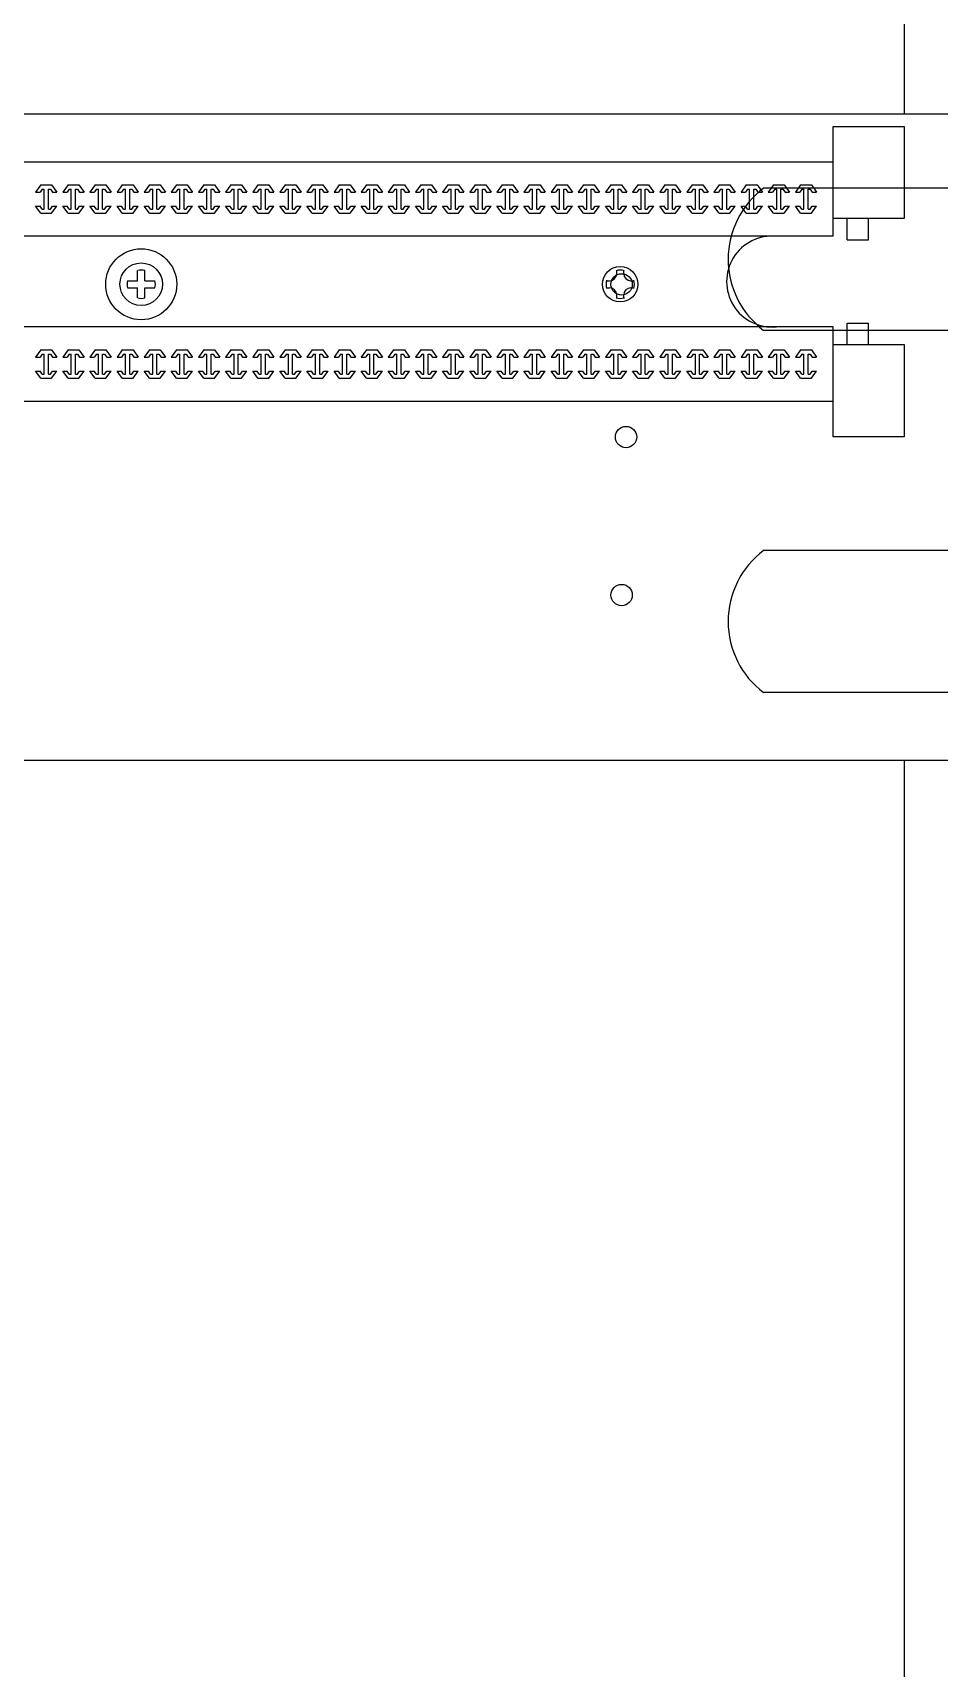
# Model space of a CAD drawing. Header units: millimetres. Extents: x 0 to 84100, y 0 to 29700.
# Drawn here: x 31521 to 31895, y 15479 to 16155 of the extents above; entities that cross this region are included whole.
import ezdxf

# ---------------------------------------------------------------- set-up
doc = ezdxf.new("R2010")
doc.units = ezdxf.units.MM
doc.header["$LTSCALE"] = 1000
doc.layers.add('KEC-TEXT', color=6, linetype='Continuous')

# ---------------------------------------------------------------- blocks, each defined once
blk = doc.blocks.new('A$C2F780F1D')
at = {"color": 0}
for p, q in [((0, 89), (485, 89)), ((262.28, 78.73), (223.16, 78.73)), ((262.28, 59.17), (223.16, 59.17)), ((262.28, 28.85), (223.16, 28.85)), ((262.28, 9.29), (223.16, 9.29)), ((0, 0), (485, 0))]:
    blk.add_line(p, q, dxfattribs=at)
for centre in [(203.6, 65.5), (204.21, 44.47), (203.6, 22.71)]:
    blk.add_circle(centre, 1.47, dxfattribs=at)
for centre in [(230.5, 68.95), (230.5, 19.07)]:
    blk.add_arc(centre, 12.23, 126.8699, 233.1301, dxfattribs=at)
blk = doc.blocks.new('*U8')
at = {"color": 0}
for p, q in [((9.77, 37.87), (200.33, 37.87)), ((91.23, 34.69), (90.51, 33.71)), ((91.41, 34.11), (91.12, 33.71)), ((91.23, 34.69), (92.71, 34.69)), ((91.41, 34.11), (91.68, 34.11)), ((91.68, 31.37), (91.68, 34.11)), ((92.27, 31.37), (92.27, 34.11)), ((92.27, 34.11), (92.54, 34.11)), ((92.54, 34.11), (92.83, 33.71)), ((92.71, 34.69), (93.44, 33.71)), ((94.97, 34.69), (94.24, 33.71)), ((95.14, 34.11), (94.85, 33.71)), ((94.97, 34.69), (96.45, 34.69)), ((95.14, 34.11), (95.42, 34.11)), ((95.42, 31.37), (95.42, 34.11)), ((96, 31.37), (96, 34.11)), ((96, 34.11), (96.28, 34.11)), ((96.28, 34.11), (96.57, 33.71)), ((96.45, 34.69), (97.18, 33.71)), ((98.71, 34.69), (97.98, 33.71)), ((98.88, 34.11), (98.59, 33.71)), ((98.71, 34.69), (100.19, 34.69)), ((98.88, 34.11), (99.15, 34.11)), ((99.15, 31.37), (99.15, 34.11)), ((99.74, 31.37), (99.74, 34.11)), ((99.74, 34.11), (100.01, 34.11)), ((100.01, 34.11), (100.3, 33.71)), ((100.19, 34.69), (100.91, 33.71)), ((102.44, 34.69), (101.72, 33.71)), ((102.62, 34.11), (102.33, 33.71)), ((102.44, 34.69), (103.92, 34.69)), ((102.62, 34.11), (102.89, 34.11)), ((102.89, 31.37), (102.89, 34.11)), ((103.48, 31.37), (103.48, 34.11)), ((103.48, 34.11), (103.75, 34.11)), ((103.75, 34.11), (104.04, 33.71)), ((103.92, 34.69), (104.65, 33.71)), ((106.18, 34.69), (105.45, 33.71)), ((106.35, 34.11), (106.06, 33.71)), ((106.18, 34.69), (107.66, 34.69)), ((106.35, 34.11), (106.63, 34.11)), ((106.63, 31.37), (106.63, 34.11)), ((107.21, 31.37), (107.21, 34.11)), ((107.21, 34.11), (107.49, 34.11)), ((107.49, 34.11), (107.78, 33.71)), ((107.66, 34.69), (108.39, 33.71)), ((109.92, 34.69), (109.19, 33.71)), ((110.09, 34.11), (109.8, 33.71)), ((109.92, 34.69), (111.4, 34.69)), ((110.09, 34.11), (110.36, 34.11)), ((110.36, 31.37), (110.36, 34.11)), ((110.95, 31.37), (110.95, 34.11)), ((110.95, 34.11), (111.22, 34.11)), ((111.22, 34.11), (111.51, 33.71)), ((111.4, 34.69), (112.12, 33.71)), ((113.65, 34.69), (112.93, 33.71)), ((113.83, 34.11), (113.54, 33.71)), ((113.65, 34.69), (115.13, 34.69)), ((113.83, 34.11), (114.1, 34.11)), ((114.1, 31.37), (114.1, 34.11)), ((114.69, 31.37), (114.69, 34.11)), ((114.69, 34.11), (114.96, 34.11)), ((114.96, 34.11), (115.25, 33.71)), ((115.13, 34.69), (115.86, 33.71)), ((117.39, 34.69), (116.66, 33.71)), ((117.56, 34.11), (117.27, 33.71)), ((117.39, 34.69), (118.87, 34.69)), ((117.56, 34.11), (117.84, 34.11)), ((117.84, 31.37), (117.84, 34.11)), ((118.42, 31.37), (118.42, 34.11)), ((118.42, 34.11), (118.7, 34.11)), ((118.7, 34.11), (118.99, 33.71)), ((118.87, 34.69), (119.6, 33.71)), ((121.13, 34.69), (120.4, 33.71)), ((121.3, 34.11), (121.01, 33.71)), ((121.13, 34.69), (122.61, 34.69)), ((121.3, 34.11), (121.57, 34.11)), ((121.57, 31.37), (121.57, 34.11)), ((122.16, 31.37), (122.16, 34.11)), ((122.16, 34.11), (122.43, 34.11)), ((122.43, 34.11), (122.72, 33.71)), ((122.61, 34.69), (123.33, 33.71)), ((124.86, 34.69), (124.14, 33.71)), ((125.04, 34.11), (124.75, 33.71)), ((124.86, 34.69), (126.34, 34.69)), ((125.04, 34.11), (125.31, 34.11)), ((125.31, 31.37), (125.31, 34.11)), ((125.9, 31.37), (125.9, 34.11)), ((125.9, 34.11), (126.17, 34.11)), ((126.17, 34.11), (126.46, 33.71)), ((126.34, 34.69), (127.07, 33.71)), ((128.6, 34.69), (127.87, 33.71)), ((128.77, 34.11), (128.48, 33.71)), ((128.6, 34.69), (130.08, 34.69)), ((128.77, 34.11), (129.05, 34.11)), ((129.05, 31.37), (129.05, 34.11)), ((129.63, 31.37), (129.63, 34.11)), ((129.63, 34.11), (129.91, 34.11)), ((129.91, 34.11), (130.2, 33.71)), ((130.08, 34.69), (130.8, 33.71)), ((132.33, 34.69), (131.61, 33.71)), ((132.51, 34.11), (132.22, 33.71)), ((132.33, 34.69), (133.82, 34.69)), ((132.51, 34.11), (132.78, 34.11)), ((132.78, 31.37), (132.78, 34.11)), ((133.37, 31.37), (133.37, 34.11)), ((133.37, 34.11), (133.64, 34.11)), ((133.64, 34.11), (133.93, 33.71)), ((133.82, 34.69), (134.54, 33.71)), ((136.07, 34.69), (135.35, 33.71)), ((136.24, 34.11), (135.95, 33.71)), ((136.07, 34.69), (137.55, 34.69)), ((136.24, 34.11), (136.52, 34.11)), ((136.52, 31.37), (136.52, 34.11)), ((137.1, 31.37), (137.1, 34.11)), ((137.1, 34.11), (137.38, 34.11)), ((137.38, 34.11), (137.67, 33.71)), ((137.55, 34.69), (138.28, 33.71)), ((139.81, 34.69), (139.08, 33.71)), ((139.98, 34.11), (139.69, 33.71)), ((139.81, 34.69), (141.29, 34.69)), ((139.98, 34.11), (140.26, 34.11)), ((140.26, 31.37), (140.26, 34.11)), ((140.84, 31.37), (140.84, 34.11)), ((140.84, 34.11), (141.12, 34.11)), ((141.12, 34.11), (141.41, 33.71)), ((141.29, 34.69), (142.01, 33.71)), ((143.54, 34.69), (142.82, 33.71)), ((143.72, 34.11), (143.43, 33.71)), ((143.54, 34.69), (145.03, 34.69)), ((143.72, 34.11), (143.99, 34.11)), ((143.99, 31.37), (143.99, 34.11)), ((144.58, 31.37), (144.58, 34.11)), ((144.58, 34.11), (144.85, 34.11)), ((144.85, 34.11), (145.14, 33.71)), ((145.03, 34.69), (145.75, 33.71)), ((147.28, 34.69), (146.56, 33.71)), ((147.45, 34.11), (147.16, 33.71)), ((147.28, 34.69), (148.76, 34.69)), ((147.45, 34.11), (147.73, 34.11)), ((147.73, 31.37), (147.73, 34.11)), ((148.31, 31.37), (148.31, 34.11)), ((148.31, 34.11), (148.59, 34.11)), ((148.59, 34.11), (148.88, 33.71)), ((148.76, 34.69), (149.49, 33.71)), ((151.02, 34.69), (150.29, 33.71)), ((151.19, 34.11), (150.9, 33.71)), ((151.02, 34.69), (152.5, 34.69)), ((151.19, 34.11), (151.46, 34.11)), ((151.46, 31.37), (151.46, 34.11)), ((152.05, 31.37), (152.05, 34.11)), ((152.05, 34.11), (152.32, 34.11)), ((152.32, 34.11), (152.61, 33.71)), ((152.5, 34.69), (153.22, 33.71)), ((154.75, 34.69), (154.03, 33.71)), ((154.93, 34.11), (154.64, 33.71)), ((154.75, 34.69), (156.23, 34.69)), ((154.93, 34.11), (155.2, 34.11)), ((155.2, 31.37), (155.2, 34.11)), ((155.79, 31.37), (155.79, 34.11)), ((155.79, 34.11), (156.06, 34.11)), ((156.06, 34.11), (156.35, 33.71)), ((156.23, 34.69), (156.96, 33.71)), ((158.49, 34.69), (157.76, 33.71)), ((158.66, 34.11), (158.37, 33.71)), ((158.49, 34.69), (159.97, 34.69)), ((158.66, 34.11), (158.94, 34.11)), ((158.94, 31.37), (158.94, 34.11)), ((159.52, 31.37), (159.52, 34.11)), ((159.52, 34.11), (159.8, 34.11)), ((159.8, 34.11), (160.09, 33.71)), ((159.97, 34.69), (160.7, 33.71)), ((162.23, 34.69), (161.5, 33.71)), ((162.4, 34.11), (162.11, 33.71)), ((162.23, 34.69), (163.71, 34.69)), ((162.4, 34.11), (162.67, 34.11)), ((162.67, 31.37), (162.67, 34.11)), ((163.26, 31.37), (163.26, 34.11)), ((163.26, 34.11), (163.53, 34.11)), ((163.53, 34.11), (163.82, 33.71)), ((163.71, 34.69), (164.43, 33.71)), ((165.96, 34.69), (165.24, 33.71)), ((166.14, 34.11), (165.85, 33.71)), ((165.96, 34.69), (167.44, 34.69)), ((166.14, 34.11), (166.41, 34.11)), ((166.41, 31.37), (166.41, 34.11)), ((167, 31.37), (167, 34.11)), ((167, 34.11), (167.27, 34.11)), ((167.27, 34.11), (167.56, 33.71)), ((167.44, 34.69), (168.17, 33.71)), ((169.7, 34.69), (168.97, 33.71)), ((169.87, 34.11), (169.58, 33.71)), ((169.7, 34.69), (171.18, 34.69)), ((169.87, 34.11), (170.15, 34.11)), ((170.15, 31.37), (170.15, 34.11)), ((170.73, 31.37), (170.73, 34.11)), ((170.73, 34.11), (171.01, 34.11)), ((171.01, 34.11), (171.3, 33.71)), ((171.18, 34.69), (171.91, 33.71)), ((173.44, 34.69), (172.71, 33.71)), ((173.61, 34.11), (173.32, 33.71)), ((173.44, 34.69), (174.92, 34.69)), ((173.61, 34.11), (173.88, 34.11)), ((173.88, 31.37), (173.88, 34.11)), ((174.47, 31.37), (174.47, 34.11)), ((174.47, 34.11), (174.74, 34.11)), ((174.74, 34.11), (175.03, 33.71)), ((174.92, 34.69), (175.64, 33.71)), ((177.17, 34.69), (176.45, 33.71)), ((177.35, 34.11), (177.06, 33.71)), ((177.17, 34.69), (178.65, 34.69)), ((177.35, 34.11), (177.62, 34.11)), ((177.62, 31.37), (177.62, 34.11)), ((178.21, 31.37), (178.21, 34.11)), ((178.21, 34.11), (178.48, 34.11)), ((178.48, 34.11), (178.77, 33.71)), ((178.65, 34.69), (179.38, 33.71)), ((180.91, 34.69), (180.18, 33.71)), ((181.08, 34.11), (180.79, 33.71)), ((180.91, 34.69), (182.39, 34.69)), ((181.08, 34.11), (181.36, 34.11)), ((181.36, 31.37), (181.36, 34.11)), ((181.94, 31.37), (181.94, 34.11)), ((181.94, 34.11), (182.22, 34.11)), ((182.22, 34.11), (182.51, 33.71)), ((182.39, 34.69), (183.12, 33.71)), ((184.65, 34.69), (183.92, 33.71)), ((184.82, 34.11), (184.53, 33.71)), ((184.65, 34.69), (186.13, 34.69)), ((184.82, 34.11), (185.09, 34.11)), ((185.09, 31.37), (185.09, 34.11)), ((185.68, 31.37), (185.68, 34.11)), ((185.68, 34.11), (185.95, 34.11)), ((185.95, 34.11), (186.24, 33.71)), ((186.13, 34.69), (186.85, 33.71)), ((188.38, 34.69), (187.66, 33.71)), ((188.55, 34.11), (188.26, 33.71)), ((188.38, 34.69), (189.86, 34.69)), ((188.55, 34.11), (188.83, 34.11)), ((188.83, 31.37), (188.83, 34.11)), ((189.42, 31.37), (189.42, 34.11)), ((189.42, 34.11), (189.69, 34.11)), ((189.69, 34.11), (189.98, 33.71)), ((189.86, 34.69), (190.59, 33.71)), ((192.12, 34.69), (191.39, 33.71)), ((192.29, 34.11), (192, 33.71)), ((192.12, 34.69), (193.6, 34.69)), ((192.29, 34.11), (192.57, 34.11)), ((192.57, 31.37), (192.57, 34.11)), ((193.15, 31.37), (193.15, 34.11)), ((193.15, 34.11), (193.43, 34.11)), ((193.43, 34.11), (193.72, 33.71)), ((193.6, 34.69), (194.32, 33.71)), ((195.85, 34.69), (195.13, 33.71)), ((196.03, 34.11), (195.74, 33.71)), ((195.85, 34.69), (197.34, 34.69)), ((196.03, 34.11), (196.3, 34.11)), ((196.3, 31.37), (196.3, 34.11)), ((196.89, 31.37), (196.89, 34.11)), ((196.89, 34.11), (197.16, 34.11)), ((197.16, 34.11), (197.45, 33.71)), ((197.34, 34.69), (198.06, 33.71)), ((90.51, 33.71), (91.12, 33.71)), ((90.51, 31.76), (91.12, 31.76)), ((91.23, 30.78), (90.51, 31.76)), ((91.41, 31.37), (91.12, 31.76)), ((92.54, 31.37), (92.83, 31.76)), ((92.71, 30.78), (93.44, 31.76)), ((92.83, 33.71), (93.44, 33.71)), ((92.83, 31.76), (93.44, 31.76)), ((94.24, 33.71), (94.85, 33.71)), ((94.24, 31.76), (94.85, 31.76)), ((94.97, 30.78), (94.24, 31.76)), ((95.14, 31.37), (94.85, 31.76)), ((96.28, 31.37), (96.57, 31.76)), ((96.45, 30.78), (97.18, 31.76)), ((96.57, 33.71), (97.18, 33.71)), ((96.57, 31.76), (97.18, 31.76)), ((97.98, 33.71), (98.59, 33.71)), ((97.98, 31.76), (98.59, 31.76)), ((98.71, 30.78), (97.98, 31.76)), ((98.88, 31.37), (98.59, 31.76)), ((100.01, 31.37), (100.3, 31.76)), ((100.19, 30.78), (100.91, 31.76)), ((100.3, 33.71), (100.91, 33.71)), ((100.3, 31.76), (100.91, 31.76)), ((101.72, 33.71), (102.33, 33.71)), ((101.72, 31.76), (102.33, 31.76)), ((102.44, 30.78), (101.72, 31.76)), ((102.62, 31.37), (102.33, 31.76)), ((103.75, 31.37), (104.04, 31.76)), ((103.92, 30.78), (104.65, 31.76)), ((104.04, 33.71), (104.65, 33.71)), ((104.04, 31.76), (104.65, 31.76)), ((105.45, 33.71), (106.06, 33.71)), ((105.45, 31.76), (106.06, 31.76)), ((106.18, 30.78), (105.45, 31.76)), ((106.35, 31.37), (106.06, 31.76)), ((107.49, 31.37), (107.78, 31.76)), ((107.66, 30.78), (108.39, 31.76)), ((107.78, 33.71), (108.39, 33.71)), ((107.78, 31.76), (108.39, 31.76)), ((109.19, 33.71), (109.8, 33.71)), ((109.19, 31.76), (109.8, 31.76)), ((109.92, 30.78), (109.19, 31.76)), ((110.09, 31.37), (109.8, 31.76)), ((111.22, 31.37), (111.51, 31.76)), ((111.4, 30.78), (112.12, 31.76)), ((111.51, 33.71), (112.12, 33.71)), ((111.51, 31.76), (112.12, 31.76)), ((112.93, 33.71), (113.54, 33.71)), ((112.93, 31.76), (113.54, 31.76)), ((113.65, 30.78), (112.93, 31.76)), ((113.83, 31.37), (113.54, 31.76)), ((114.96, 31.37), (115.25, 31.76)), ((115.13, 30.78), (115.86, 31.76)), ((115.25, 33.71), (115.86, 33.71)), ((115.25, 31.76), (115.86, 31.76)), ((116.66, 33.71), (117.27, 33.71)), ((116.66, 31.76), (117.27, 31.76)), ((117.39, 30.78), (116.66, 31.76)), ((117.56, 31.37), (117.27, 31.76)), ((118.7, 31.37), (118.99, 31.76)), ((118.87, 30.78), (119.6, 31.76)), ((118.99, 33.71), (119.6, 33.71)), ((118.99, 31.76), (119.6, 31.76)), ((120.4, 33.71), (121.01, 33.71)), ((120.4, 31.76), (121.01, 31.76)), ((121.13, 30.78), (120.4, 31.76)), ((121.3, 31.37), (121.01, 31.76)), ((122.43, 31.37), (122.72, 31.76)), ((122.61, 30.78), (123.33, 31.76)), ((122.72, 33.71), (123.33, 33.71)), ((122.72, 31.76), (123.33, 31.76)), ((124.14, 33.71), (124.75, 33.71)), ((124.14, 31.76), (124.75, 31.76)), ((124.86, 30.78), (124.14, 31.76)), ((125.04, 31.37), (124.75, 31.76)), ((126.17, 31.37), (126.46, 31.76)), ((126.34, 30.78), (127.07, 31.76)), ((126.46, 33.71), (127.07, 33.71)), ((126.46, 31.76), (127.07, 31.76)), ((127.87, 33.71), (128.48, 33.71)), ((127.87, 31.76), (128.48, 31.76)), ((128.6, 30.78), (127.87, 31.76)), ((128.77, 31.37), (128.48, 31.76)), ((129.91, 31.37), (130.2, 31.76)), ((130.08, 30.78), (130.8, 31.76)), ((130.2, 33.71), (130.8, 33.71)), ((130.2, 31.76), (130.8, 31.76)), ((131.61, 33.71), (132.22, 33.71)), ((131.61, 31.76), (132.22, 31.76)), ((132.33, 30.78), (131.61, 31.76)), ((132.51, 31.37), (132.22, 31.76)), ((133.64, 31.37), (133.93, 31.76)), ((133.82, 30.78), (134.54, 31.76)), ((133.93, 33.71), (134.54, 33.71)), ((133.93, 31.76), (134.54, 31.76)), ((135.35, 33.71), (135.95, 33.71)), ((135.35, 31.76), (135.95, 31.76)), ((136.07, 30.78), (135.35, 31.76)), ((136.24, 31.37), (135.95, 31.76)), ((137.38, 31.37), (137.67, 31.76)), ((137.55, 30.78), (138.28, 31.76)), ((137.67, 33.71), (138.28, 33.71)), ((137.67, 31.76), (138.28, 31.76)), ((139.08, 33.71), (139.69, 33.71)), ((139.08, 31.76), (139.69, 31.76)), ((139.81, 30.78), (139.08, 31.76)), ((139.98, 31.37), (139.69, 31.76)), ((141.12, 31.37), (141.41, 31.76)), ((141.29, 30.78), (142.01, 31.76)), ((141.41, 33.71), (142.01, 33.71)), ((141.41, 31.76), (142.01, 31.76)), ((142.82, 33.71), (143.43, 33.71)), ((142.82, 31.76), (143.43, 31.76)), ((143.54, 30.78), (142.82, 31.76)), ((143.72, 31.37), (143.43, 31.76)), ((144.85, 31.37), (145.14, 31.76)), ((145.03, 30.78), (145.75, 31.76)), ((145.14, 33.71), (145.75, 33.71)), ((145.14, 31.76), (145.75, 31.76)), ((146.56, 33.71), (147.16, 33.71)), ((146.56, 31.76), (147.16, 31.76)), ((147.28, 30.78), (146.56, 31.76)), ((147.45, 31.37), (147.16, 31.76)), ((148.59, 31.37), (148.88, 31.76)), ((148.76, 30.78), (149.49, 31.76)), ((148.88, 33.71), (149.49, 33.71)), ((148.88, 31.76), (149.49, 31.76)), ((150.29, 33.71), (150.9, 33.71)), ((150.29, 31.76), (150.9, 31.76)), ((151.02, 30.78), (150.29, 31.76)), ((151.19, 31.37), (150.9, 31.76)), ((152.32, 31.37), (152.61, 31.76)), ((152.5, 30.78), (153.22, 31.76)), ((152.61, 33.71), (153.22, 33.71)), ((152.61, 31.76), (153.22, 31.76)), ((154.03, 33.71), (154.64, 33.71)), ((154.03, 31.76), (154.64, 31.76)), ((154.75, 30.78), (154.03, 31.76)), ((154.93, 31.37), (154.64, 31.76)), ((156.06, 31.37), (156.35, 31.76)), ((156.23, 30.78), (156.96, 31.76)), ((156.35, 33.71), (156.96, 33.71)), ((156.35, 31.76), (156.96, 31.76)), ((157.76, 33.71), (158.37, 33.71)), ((157.76, 31.76), (158.37, 31.76)), ((158.49, 30.78), (157.76, 31.76)), ((158.66, 31.37), (158.37, 31.76)), ((159.8, 31.37), (160.09, 31.76)), ((159.97, 30.78), (160.7, 31.76)), ((160.09, 33.71), (160.7, 33.71)), ((160.09, 31.76), (160.7, 31.76)), ((161.5, 33.71), (162.11, 33.71)), ((161.5, 31.76), (162.11, 31.76)), ((162.23, 30.78), (161.5, 31.76)), ((162.4, 31.37), (162.11, 31.76)), ((163.53, 31.37), (163.82, 31.76)), ((163.71, 30.78), (164.43, 31.76)), ((163.82, 33.71), (164.43, 33.71)), ((163.82, 31.76), (164.43, 31.76)), ((165.24, 33.71), (165.85, 33.71)), ((165.24, 31.76), (165.85, 31.76)), ((165.96, 30.78), (165.24, 31.76)), ((166.14, 31.37), (165.85, 31.76)), ((167.27, 31.37), (167.56, 31.76)), ((167.44, 30.78), (168.17, 31.76)), ((167.56, 33.71), (168.17, 33.71)), ((167.56, 31.76), (168.17, 31.76)), ((168.97, 33.71), (169.58, 33.71)), ((168.97, 31.76), (169.58, 31.76)), ((169.7, 30.78), (168.97, 31.76)), ((169.87, 31.37), (169.58, 31.76)), ((171.01, 31.37), (171.3, 31.76)), ((171.18, 30.78), (171.91, 31.76)), ((171.3, 33.71), (171.91, 33.71)), ((171.3, 31.76), (171.91, 31.76)), ((172.71, 33.71), (173.32, 33.71)), ((172.71, 31.76), (173.32, 31.76)), ((173.44, 30.78), (172.71, 31.76)), ((173.61, 31.37), (173.32, 31.76)), ((174.74, 31.37), (175.03, 31.76)), ((174.92, 30.78), (175.64, 31.76)), ((175.03, 33.71), (175.64, 33.71)), ((175.03, 31.76), (175.64, 31.76)), ((176.45, 33.71), (177.06, 33.71)), ((176.45, 31.76), (177.06, 31.76)), ((177.17, 30.78), (176.45, 31.76)), ((177.35, 31.37), (177.06, 31.76)), ((178.48, 31.37), (178.77, 31.76)), ((178.65, 30.78), (179.38, 31.76)), ((178.77, 33.71), (179.38, 33.71)), ((178.77, 31.76), (179.38, 31.76)), ((180.18, 33.71), (180.79, 33.71)), ((180.18, 31.76), (180.79, 31.76)), ((180.91, 30.78), (180.18, 31.76)), ((181.08, 31.37), (180.79, 31.76)), ((182.22, 31.37), (182.51, 31.76)), ((182.39, 30.78), (183.12, 31.76)), ((182.51, 33.71), (183.12, 33.71)), ((182.51, 31.76), (183.12, 31.76)), ((183.92, 33.71), (184.53, 33.71)), ((183.92, 31.76), (184.53, 31.76)), ((184.65, 30.78), (183.92, 31.76)), ((184.82, 31.37), (184.53, 31.76)), ((185.95, 31.37), (186.24, 31.76)), ((186.13, 30.78), (186.85, 31.76)), ((186.24, 33.71), (186.85, 33.71)), ((186.24, 31.76), (186.85, 31.76)), ((187.66, 33.71), (188.26, 33.71)), ((187.66, 31.76), (188.26, 31.76)), ((188.38, 30.78), (187.66, 31.76)), ((188.55, 31.37), (188.26, 31.76)), ((189.69, 31.37), (189.98, 31.76)), ((189.86, 30.78), (190.59, 31.76)), ((189.98, 33.71), (190.59, 33.71)), ((189.98, 31.76), (190.59, 31.76)), ((191.39, 33.71), (192, 33.71)), ((191.39, 31.76), (192, 31.76)), ((192.12, 30.78), (191.39, 31.76)), ((192.29, 31.37), (192, 31.76)), ((193.43, 31.37), (193.72, 31.76)), ((193.6, 30.78), (194.32, 31.76)), ((193.72, 33.71), (194.32, 33.71)), ((193.72, 31.76), (194.32, 31.76)), ((195.13, 33.71), (195.74, 33.71)), ((195.13, 31.76), (195.74, 31.76)), ((195.85, 30.78), (195.13, 31.76)), ((196.03, 31.37), (195.74, 31.76)), ((197.16, 31.37), (197.45, 31.76)), ((197.34, 30.78), (198.06, 31.76)), ((197.45, 33.71), (198.06, 33.71)), ((197.45, 31.76), (198.06, 31.76)), ((91.23, 30.78), (92.71, 30.78)), ((91.41, 31.37), (91.68, 31.37)), ((92.27, 31.37), (92.54, 31.37)), ((94.97, 30.78), (96.45, 30.78)), ((95.14, 31.37), (95.42, 31.37)), ((96, 31.37), (96.28, 31.37)), ((98.71, 30.78), (100.19, 30.78)), ((98.88, 31.37), (99.15, 31.37)), ((99.74, 31.37), (100.01, 31.37)), ((102.44, 30.78), (103.92, 30.78)), ((102.62, 31.37), (102.89, 31.37)), ((103.48, 31.37), (103.75, 31.37)), ((106.18, 30.78), (107.66, 30.78)), ((106.35, 31.37), (106.63, 31.37)), ((107.21, 31.37), (107.49, 31.37)), ((109.92, 30.78), (111.4, 30.78)), ((110.09, 31.37), (110.36, 31.37)), ((110.95, 31.37), (111.22, 31.37)), ((113.65, 30.78), (115.13, 30.78)), ((113.83, 31.37), (114.1, 31.37)), ((114.69, 31.37), (114.96, 31.37)), ((117.39, 30.78), (118.87, 30.78)), ((117.56, 31.37), (117.84, 31.37)), ((118.42, 31.37), (118.7, 31.37)), ((121.13, 30.78), (122.61, 30.78)), ((121.3, 31.37), (121.57, 31.37)), ((122.16, 31.37), (122.43, 31.37)), ((124.86, 30.78), (126.34, 30.78)), ((125.04, 31.37), (125.31, 31.37)), ((125.9, 31.37), (126.17, 31.37)), ((128.6, 30.78), (130.08, 30.78)), ((128.77, 31.37), (129.05, 31.37)), ((129.63, 31.37), (129.91, 31.37)), ((132.33, 30.78), (133.82, 30.78)), ((132.51, 31.37), (132.78, 31.37)), ((133.37, 31.37), (133.64, 31.37)), ((136.07, 30.78), (137.55, 30.78)), ((136.24, 31.37), (136.52, 31.37)), ((137.1, 31.37), (137.38, 31.37)), ((139.81, 30.78), (141.29, 30.78)), ((139.98, 31.37), (140.26, 31.37)), ((140.84, 31.37), (141.12, 31.37)), ((143.54, 30.78), (145.03, 30.78)), ((143.72, 31.37), (143.99, 31.37)), ((144.58, 31.37), (144.85, 31.37)), ((147.28, 30.78), (148.76, 30.78)), ((147.45, 31.37), (147.73, 31.37)), ((148.31, 31.37), (148.59, 31.37)), ((151.02, 30.78), (152.5, 30.78)), ((151.19, 31.37), (151.46, 31.37)), ((152.05, 31.37), (152.32, 31.37)), ((154.75, 30.78), (156.23, 30.78)), ((154.93, 31.37), (155.2, 31.37)), ((155.79, 31.37), (156.06, 31.37)), ((158.49, 30.78), (159.97, 30.78)), ((158.66, 31.37), (158.94, 31.37)), ((159.52, 31.37), (159.8, 31.37)), ((162.23, 30.78), (163.71, 30.78)), ((162.4, 31.37), (162.67, 31.37)), ((163.26, 31.37), (163.53, 31.37)), ((165.96, 30.78), (167.44, 30.78)), ((166.14, 31.37), (166.41, 31.37)), ((167, 31.37), (167.27, 31.37)), ((169.7, 30.78), (171.18, 30.78)), ((169.87, 31.37), (170.15, 31.37)), ((170.73, 31.37), (171.01, 31.37)), ((173.44, 30.78), (174.92, 30.78)), ((173.61, 31.37), (173.88, 31.37)), ((174.47, 31.37), (174.74, 31.37)), ((177.17, 30.78), (178.65, 30.78)), ((177.35, 31.37), (177.62, 31.37)), ((178.21, 31.37), (178.48, 31.37)), ((180.91, 30.78), (182.39, 30.78)), ((181.08, 31.37), (181.36, 31.37)), ((181.94, 31.37), (182.22, 31.37)), ((184.65, 30.78), (186.13, 30.78)), ((184.82, 31.37), (185.09, 31.37)), ((185.68, 31.37), (185.95, 31.37)), ((188.38, 30.78), (189.86, 30.78)), ((188.55, 31.37), (188.83, 31.37)), ((189.42, 31.37), (189.69, 31.37)), ((192.12, 30.78), (193.6, 30.78)), ((192.29, 31.37), (192.57, 31.37)), ((193.15, 31.37), (193.43, 31.37)), ((195.85, 30.78), (197.34, 30.78)), ((196.03, 31.37), (196.3, 31.37)), ((196.89, 31.37), (197.16, 31.37)), ((200.33, 27.61), (200.33, 30.05)), ((202.29, 27.12), (202.29, 30.05)), ((205.22, 27.12), (205.22, 30.05)), ((200.33, 27.61), (9.77, 27.61)), ((202.29, 27.12), (205.22, 27.12)), ((104.56, 21.5), (104.56, 22.9)), ((105.54, 21.5), (105.54, 22.9)), ((170.53, 22.48), (170.53, 22.9)), ((171.5, 22.48), (171.5, 22.9)), ((103.16, 21.5), (104.56, 21.5)), ((103.16, 20.52), (104.56, 20.52)), ((104.56, 19.12), (104.56, 20.52)), ((105.54, 21.5), (106.94, 21.5)), ((105.54, 19.12), (105.54, 20.52)), ((105.54, 20.52), (106.94, 20.52)), ((169.12, 21.5), (169.55, 21.5)), ((169.12, 20.52), (169.55, 20.52)), ((172.48, 21.5), (172.91, 21.5)), ((172.48, 20.52), (172.91, 20.52)), ((170.53, 19.12), (170.53, 19.54)), ((171.5, 19.12), (171.5, 19.54)), ((200.33, 15.15), (9.77, 15.15)), ((200.33, 12.7), (200.33, 15.15)), ((202.29, 12.7), (202.29, 15.64)), ((202.29, 15.64), (205.22, 15.64)), ((205.22, 12.7), (205.22, 15.64)), ((91.23, 11.97), (90.51, 10.99)), ((91.41, 11.38), (91.12, 10.99)), ((91.23, 11.97), (92.71, 11.97)), ((91.41, 11.38), (91.68, 11.38)), ((91.68, 8.65), (91.68, 11.38)), ((92.27, 8.65), (92.27, 11.38)), ((92.27, 11.38), (92.54, 11.38)), ((92.54, 11.38), (92.83, 10.99)), ((92.71, 11.97), (93.44, 10.99)), ((94.97, 11.97), (94.24, 10.99)), ((95.14, 11.38), (94.85, 10.99)), ((94.97, 11.97), (96.45, 11.97)), ((95.14, 11.38), (95.42, 11.38)), ((95.42, 8.65), (95.42, 11.38)), ((96, 8.65), (96, 11.38)), ((96, 11.38), (96.28, 11.38)), ((96.28, 11.38), (96.57, 10.99)), ((96.45, 11.97), (97.18, 10.99)), ((98.71, 11.97), (97.98, 10.99)), ((98.88, 11.38), (98.59, 10.99)), ((98.71, 11.97), (100.19, 11.97)), ((98.88, 11.38), (99.15, 11.38)), ((99.15, 8.65), (99.15, 11.38)), ((99.74, 8.65), (99.74, 11.38)), ((99.74, 11.38), (100.01, 11.38)), ((100.01, 11.38), (100.3, 10.99)), ((100.19, 11.97), (100.91, 10.99)), ((102.44, 11.97), (101.72, 10.99)), ((102.62, 11.38), (102.33, 10.99)), ((102.44, 11.97), (103.92, 11.97)), ((102.62, 11.38), (102.89, 11.38)), ((102.89, 8.65), (102.89, 11.38)), ((103.48, 8.65), (103.48, 11.38)), ((103.48, 11.38), (103.75, 11.38)), ((103.75, 11.38), (104.04, 10.99)), ((103.92, 11.97), (104.65, 10.99)), ((106.18, 11.97), (105.45, 10.99)), ((106.35, 11.38), (106.06, 10.99)), ((106.18, 11.97), (107.66, 11.97)), ((106.35, 11.38), (106.63, 11.38)), ((106.63, 8.65), (106.63, 11.38)), ((107.21, 8.65), (107.21, 11.38)), ((107.21, 11.38), (107.49, 11.38)), ((107.49, 11.38), (107.78, 10.99)), ((107.66, 11.97), (108.39, 10.99)), ((109.92, 11.97), (109.19, 10.99)), ((110.09, 11.38), (109.8, 10.99)), ((109.92, 11.97), (111.4, 11.97)), ((110.09, 11.38), (110.36, 11.38)), ((110.36, 8.65), (110.36, 11.38)), ((110.95, 8.65), (110.95, 11.38)), ((110.95, 11.38), (111.22, 11.38)), ((111.22, 11.38), (111.51, 10.99)), ((111.4, 11.97), (112.12, 10.99)), ((113.65, 11.97), (112.93, 10.99)), ((113.83, 11.38), (113.54, 10.99)), ((113.65, 11.97), (115.13, 11.97)), ((113.83, 11.38), (114.1, 11.38)), ((114.1, 8.65), (114.1, 11.38)), ((114.69, 8.65), (114.69, 11.38)), ((114.69, 11.38), (114.96, 11.38)), ((114.96, 11.38), (115.25, 10.99)), ((115.13, 11.97), (115.86, 10.99)), ((117.39, 11.97), (116.66, 10.99)), ((117.56, 11.38), (117.27, 10.99)), ((117.39, 11.97), (118.87, 11.97)), ((117.56, 11.38), (117.84, 11.38)), ((117.84, 8.65), (117.84, 11.38)), ((118.42, 8.65), (118.42, 11.38)), ((118.42, 11.38), (118.7, 11.38)), ((118.7, 11.38), (118.99, 10.99)), ((118.87, 11.97), (119.6, 10.99)), ((121.13, 11.97), (120.4, 10.99)), ((121.3, 11.38), (121.01, 10.99)), ((121.13, 11.97), (122.61, 11.97)), ((121.3, 11.38), (121.57, 11.38)), ((121.57, 8.65), (121.57, 11.38)), ((122.16, 8.65), (122.16, 11.38)), ((122.16, 11.38), (122.43, 11.38)), ((122.43, 11.38), (122.72, 10.99)), ((122.61, 11.97), (123.33, 10.99)), ((124.86, 11.97), (124.14, 10.99)), ((125.04, 11.38), (124.75, 10.99)), ((124.86, 11.97), (126.34, 11.97)), ((125.04, 11.38), (125.31, 11.38)), ((125.31, 8.65), (125.31, 11.38)), ((125.9, 8.65), (125.9, 11.38)), ((125.9, 11.38), (126.17, 11.38)), ((126.17, 11.38), (126.46, 10.99)), ((126.34, 11.97), (127.07, 10.99)), ((128.6, 11.97), (127.87, 10.99)), ((128.77, 11.38), (128.48, 10.99)), ((128.6, 11.97), (130.08, 11.97)), ((128.77, 11.38), (129.05, 11.38)), ((129.05, 8.65), (129.05, 11.38)), ((129.63, 8.65), (129.63, 11.38)), ((129.63, 11.38), (129.91, 11.38)), ((129.91, 11.38), (130.2, 10.99)), ((130.08, 11.97), (130.8, 10.99)), ((132.33, 11.97), (131.61, 10.99)), ((132.51, 11.38), (132.22, 10.99)), ((132.33, 11.97), (133.82, 11.97)), ((132.51, 11.38), (132.78, 11.38)), ((132.78, 8.65), (132.78, 11.38)), ((133.37, 8.65), (133.37, 11.38)), ((133.37, 11.38), (133.64, 11.38)), ((133.64, 11.38), (133.93, 10.99)), ((133.82, 11.97), (134.54, 10.99)), ((136.07, 11.97), (135.35, 10.99)), ((136.24, 11.38), (135.95, 10.99)), ((136.07, 11.97), (137.55, 11.97)), ((136.24, 11.38), (136.52, 11.38)), ((136.52, 8.65), (136.52, 11.38)), ((137.1, 8.65), (137.1, 11.38)), ((137.1, 11.38), (137.38, 11.38)), ((137.38, 11.38), (137.67, 10.99)), ((137.55, 11.97), (138.28, 10.99)), ((139.81, 11.97), (139.08, 10.99)), ((139.98, 11.38), (139.69, 10.99)), ((139.81, 11.97), (141.29, 11.97)), ((139.98, 11.38), (140.26, 11.38)), ((140.26, 8.65), (140.26, 11.38)), ((140.84, 8.65), (140.84, 11.38)), ((140.84, 11.38), (141.12, 11.38)), ((141.12, 11.38), (141.41, 10.99)), ((141.29, 11.97), (142.01, 10.99)), ((143.54, 11.97), (142.82, 10.99)), ((143.72, 11.38), (143.43, 10.99)), ((143.54, 11.97), (145.03, 11.97)), ((143.72, 11.38), (143.99, 11.38)), ((143.99, 8.65), (143.99, 11.38)), ((144.58, 8.65), (144.58, 11.38)), ((144.58, 11.38), (144.85, 11.38)), ((144.85, 11.38), (145.14, 10.99)), ((145.03, 11.97), (145.75, 10.99)), ((147.28, 11.97), (146.56, 10.99)), ((147.45, 11.38), (147.16, 10.99)), ((147.28, 11.97), (148.76, 11.97)), ((147.45, 11.38), (147.73, 11.38)), ((147.73, 8.65), (147.73, 11.38)), ((148.31, 8.65), (148.31, 11.38)), ((148.31, 11.38), (148.59, 11.38)), ((148.59, 11.38), (148.88, 10.99)), ((148.76, 11.97), (149.49, 10.99)), ((151.02, 11.97), (150.29, 10.99)), ((151.19, 11.38), (150.9, 10.99)), ((151.02, 11.97), (152.5, 11.97)), ((151.19, 11.38), (151.46, 11.38)), ((151.46, 8.65), (151.46, 11.38)), ((152.05, 8.65), (152.05, 11.38)), ((152.05, 11.38), (152.32, 11.38)), ((152.32, 11.38), (152.61, 10.99)), ((152.5, 11.97), (153.22, 10.99)), ((154.75, 11.97), (154.03, 10.99)), ((154.93, 11.38), (154.64, 10.99)), ((154.75, 11.97), (156.23, 11.97)), ((154.93, 11.38), (155.2, 11.38)), ((155.2, 8.65), (155.2, 11.38)), ((155.79, 8.65), (155.79, 11.38)), ((155.79, 11.38), (156.06, 11.38)), ((156.06, 11.38), (156.35, 10.99)), ((156.23, 11.97), (156.96, 10.99)), ((158.49, 11.97), (157.76, 10.99)), ((158.66, 11.38), (158.37, 10.99)), ((158.49, 11.97), (159.97, 11.97)), ((158.66, 11.38), (158.94, 11.38)), ((158.94, 8.65), (158.94, 11.38)), ((159.52, 8.65), (159.52, 11.38)), ((159.52, 11.38), (159.8, 11.38)), ((159.8, 11.38), (160.09, 10.99)), ((159.97, 11.97), (160.7, 10.99)), ((162.23, 11.97), (161.5, 10.99)), ((162.4, 11.38), (162.11, 10.99)), ((162.23, 11.97), (163.71, 11.97)), ((162.4, 11.38), (162.67, 11.38)), ((162.67, 8.65), (162.67, 11.38)), ((163.26, 8.65), (163.26, 11.38)), ((163.26, 11.38), (163.53, 11.38)), ((163.53, 11.38), (163.82, 10.99)), ((163.71, 11.97), (164.43, 10.99)), ((165.96, 11.97), (165.24, 10.99)), ((166.14, 11.38), (165.85, 10.99)), ((165.96, 11.97), (167.44, 11.97)), ((166.14, 11.38), (166.41, 11.38)), ((166.41, 8.65), (166.41, 11.38)), ((167, 8.65), (167, 11.38)), ((167, 11.38), (167.27, 11.38)), ((167.27, 11.38), (167.56, 10.99)), ((167.44, 11.97), (168.17, 10.99)), ((169.7, 11.97), (168.97, 10.99)), ((169.87, 11.38), (169.58, 10.99)), ((169.7, 11.97), (171.18, 11.97)), ((169.87, 11.38), (170.15, 11.38)), ((170.15, 8.65), (170.15, 11.38)), ((170.73, 8.65), (170.73, 11.38)), ((170.73, 11.38), (171.01, 11.38)), ((171.01, 11.38), (171.3, 10.99)), ((171.18, 11.97), (171.91, 10.99)), ((173.44, 11.97), (172.71, 10.99)), ((173.61, 11.38), (173.32, 10.99)), ((173.44, 11.97), (174.92, 11.97)), ((173.61, 11.38), (173.88, 11.38)), ((173.88, 8.65), (173.88, 11.38)), ((174.47, 8.65), (174.47, 11.38)), ((174.47, 11.38), (174.74, 11.38)), ((174.74, 11.38), (175.03, 10.99)), ((174.92, 11.97), (175.64, 10.99)), ((177.17, 11.97), (176.45, 10.99)), ((177.35, 11.38), (177.06, 10.99)), ((177.17, 11.97), (178.65, 11.97)), ((177.35, 11.38), (177.62, 11.38)), ((177.62, 8.65), (177.62, 11.38)), ((178.21, 8.65), (178.21, 11.38)), ((178.21, 11.38), (178.48, 11.38)), ((178.48, 11.38), (178.77, 10.99)), ((178.65, 11.97), (179.38, 10.99)), ((180.91, 11.97), (180.18, 10.99)), ((181.08, 11.38), (180.79, 10.99)), ((180.91, 11.97), (182.39, 11.97)), ((181.08, 11.38), (181.36, 11.38)), ((181.36, 8.65), (181.36, 11.38)), ((181.94, 8.65), (181.94, 11.38)), ((181.94, 11.38), (182.22, 11.38)), ((182.22, 11.38), (182.51, 10.99)), ((182.39, 11.97), (183.12, 10.99)), ((184.65, 11.97), (183.92, 10.99)), ((184.82, 11.38), (184.53, 10.99)), ((184.65, 11.97), (186.13, 11.97)), ((184.82, 11.38), (185.09, 11.38)), ((185.09, 8.65), (185.09, 11.38)), ((185.68, 8.65), (185.68, 11.38)), ((185.68, 11.38), (185.95, 11.38)), ((185.95, 11.38), (186.24, 10.99)), ((186.13, 11.97), (186.85, 10.99)), ((188.38, 11.97), (187.66, 10.99)), ((188.55, 11.38), (188.26, 10.99)), ((188.38, 11.97), (189.86, 11.97)), ((188.55, 11.38), (188.83, 11.38)), ((188.83, 8.65), (188.83, 11.38)), ((189.42, 8.65), (189.42, 11.38)), ((189.42, 11.38), (189.69, 11.38)), ((189.69, 11.38), (189.98, 10.99)), ((189.86, 11.97), (190.59, 10.99)), ((192.12, 11.97), (191.39, 10.99)), ((192.29, 11.38), (192, 10.99)), ((192.12, 11.97), (193.6, 11.97)), ((192.29, 11.38), (192.57, 11.38)), ((192.57, 8.65), (192.57, 11.38)), ((193.15, 8.65), (193.15, 11.38)), ((193.15, 11.38), (193.43, 11.38)), ((193.43, 11.38), (193.72, 10.99)), ((193.6, 11.97), (194.32, 10.99)), ((195.85, 11.97), (195.13, 10.99)), ((196.03, 11.38), (195.74, 10.99)), ((195.85, 11.97), (197.34, 11.97)), ((196.03, 11.38), (196.3, 11.38)), ((196.3, 8.65), (196.3, 11.38)), ((196.89, 8.65), (196.89, 11.38)), ((196.89, 11.38), (197.16, 11.38)), ((197.16, 11.38), (197.45, 10.99)), ((197.34, 11.97), (198.06, 10.99)), ((90.51, 10.99), (91.12, 10.99)), ((90.51, 9.04), (91.12, 9.04)), ((91.23, 8.06), (90.51, 9.04)), ((91.41, 8.65), (91.12, 9.04)), ((92.54, 8.65), (92.83, 9.04)), ((92.71, 8.06), (93.44, 9.04)), ((92.83, 10.99), (93.44, 10.99)), ((92.83, 9.04), (93.44, 9.04)), ((94.24, 10.99), (94.85, 10.99)), ((94.24, 9.04), (94.85, 9.04)), ((94.97, 8.06), (94.24, 9.04)), ((95.14, 8.65), (94.85, 9.04)), ((96.28, 8.65), (96.57, 9.04)), ((96.45, 8.06), (97.18, 9.04)), ((96.57, 10.99), (97.18, 10.99)), ((96.57, 9.04), (97.18, 9.04)), ((97.98, 10.99), (98.59, 10.99)), ((97.98, 9.04), (98.59, 9.04)), ((98.71, 8.06), (97.98, 9.04)), ((98.88, 8.65), (98.59, 9.04)), ((100.01, 8.65), (100.3, 9.04)), ((100.19, 8.06), (100.91, 9.04)), ((100.3, 10.99), (100.91, 10.99)), ((100.3, 9.04), (100.91, 9.04)), ((101.72, 10.99), (102.33, 10.99)), ((101.72, 9.04), (102.33, 9.04)), ((102.44, 8.06), (101.72, 9.04)), ((102.62, 8.65), (102.33, 9.04)), ((103.75, 8.65), (104.04, 9.04)), ((103.92, 8.06), (104.65, 9.04)), ((104.04, 10.99), (104.65, 10.99)), ((104.04, 9.04), (104.65, 9.04)), ((105.45, 10.99), (106.06, 10.99)), ((105.45, 9.04), (106.06, 9.04)), ((106.18, 8.06), (105.45, 9.04)), ((106.35, 8.65), (106.06, 9.04)), ((107.49, 8.65), (107.78, 9.04)), ((107.66, 8.06), (108.39, 9.04)), ((107.78, 10.99), (108.39, 10.99)), ((107.78, 9.04), (108.39, 9.04)), ((109.19, 10.99), (109.8, 10.99)), ((109.19, 9.04), (109.8, 9.04)), ((109.92, 8.06), (109.19, 9.04)), ((110.09, 8.65), (109.8, 9.04)), ((111.22, 8.65), (111.51, 9.04)), ((111.4, 8.06), (112.12, 9.04)), ((111.51, 10.99), (112.12, 10.99)), ((111.51, 9.04), (112.12, 9.04)), ((112.93, 10.99), (113.54, 10.99)), ((112.93, 9.04), (113.54, 9.04)), ((113.65, 8.06), (112.93, 9.04)), ((113.83, 8.65), (113.54, 9.04)), ((114.96, 8.65), (115.25, 9.04)), ((115.13, 8.06), (115.86, 9.04)), ((115.25, 10.99), (115.86, 10.99)), ((115.25, 9.04), (115.86, 9.04)), ((116.66, 10.99), (117.27, 10.99)), ((116.66, 9.04), (117.27, 9.04)), ((117.39, 8.06), (116.66, 9.04)), ((117.56, 8.65), (117.27, 9.04)), ((118.7, 8.65), (118.99, 9.04)), ((118.87, 8.06), (119.6, 9.04)), ((118.99, 10.99), (119.6, 10.99)), ((118.99, 9.04), (119.6, 9.04)), ((120.4, 10.99), (121.01, 10.99)), ((120.4, 9.04), (121.01, 9.04)), ((121.13, 8.06), (120.4, 9.04)), ((121.3, 8.65), (121.01, 9.04)), ((122.43, 8.65), (122.72, 9.04)), ((122.61, 8.06), (123.33, 9.04)), ((122.72, 10.99), (123.33, 10.99)), ((122.72, 9.04), (123.33, 9.04)), ((124.14, 10.99), (124.75, 10.99)), ((124.14, 9.04), (124.75, 9.04)), ((124.86, 8.06), (124.14, 9.04)), ((125.04, 8.65), (124.75, 9.04)), ((126.17, 8.65), (126.46, 9.04)), ((126.34, 8.06), (127.07, 9.04)), ((126.46, 10.99), (127.07, 10.99)), ((126.46, 9.04), (127.07, 9.04)), ((127.87, 10.99), (128.48, 10.99)), ((127.87, 9.04), (128.48, 9.04)), ((128.6, 8.06), (127.87, 9.04)), ((128.77, 8.65), (128.48, 9.04)), ((129.91, 8.65), (130.2, 9.04)), ((130.08, 8.06), (130.8, 9.04)), ((130.2, 10.99), (130.8, 10.99)), ((130.2, 9.04), (130.8, 9.04)), ((131.61, 10.99), (132.22, 10.99)), ((131.61, 9.04), (132.22, 9.04)), ((132.33, 8.06), (131.61, 9.04)), ((132.51, 8.65), (132.22, 9.04)), ((133.64, 8.65), (133.93, 9.04)), ((133.82, 8.06), (134.54, 9.04)), ((133.93, 10.99), (134.54, 10.99)), ((133.93, 9.04), (134.54, 9.04)), ((135.35, 10.99), (135.95, 10.99)), ((135.35, 9.04), (135.95, 9.04)), ((136.07, 8.06), (135.35, 9.04)), ((136.24, 8.65), (135.95, 9.04)), ((137.38, 8.65), (137.67, 9.04)), ((137.55, 8.06), (138.28, 9.04)), ((137.67, 10.99), (138.28, 10.99)), ((137.67, 9.04), (138.28, 9.04)), ((139.08, 10.99), (139.69, 10.99)), ((139.08, 9.04), (139.69, 9.04)), ((139.81, 8.06), (139.08, 9.04)), ((139.98, 8.65), (139.69, 9.04)), ((141.12, 8.65), (141.41, 9.04)), ((141.29, 8.06), (142.01, 9.04)), ((141.41, 10.99), (142.01, 10.99)), ((141.41, 9.04), (142.01, 9.04)), ((142.82, 10.99), (143.43, 10.99)), ((142.82, 9.04), (143.43, 9.04)), ((143.54, 8.06), (142.82, 9.04)), ((143.72, 8.65), (143.43, 9.04)), ((144.85, 8.65), (145.14, 9.04)), ((145.03, 8.06), (145.75, 9.04)), ((145.14, 10.99), (145.75, 10.99)), ((145.14, 9.04), (145.75, 9.04)), ((146.56, 10.99), (147.16, 10.99)), ((146.56, 9.04), (147.16, 9.04)), ((147.28, 8.06), (146.56, 9.04)), ((147.45, 8.65), (147.16, 9.04)), ((148.59, 8.65), (148.88, 9.04)), ((148.76, 8.06), (149.49, 9.04)), ((148.88, 10.99), (149.49, 10.99)), ((148.88, 9.04), (149.49, 9.04)), ((150.29, 10.99), (150.9, 10.99)), ((150.29, 9.04), (150.9, 9.04)), ((151.02, 8.06), (150.29, 9.04)), ((151.19, 8.65), (150.9, 9.04)), ((152.32, 8.65), (152.61, 9.04)), ((152.5, 8.06), (153.22, 9.04)), ((152.61, 10.99), (153.22, 10.99)), ((152.61, 9.04), (153.22, 9.04)), ((154.03, 10.99), (154.64, 10.99)), ((154.03, 9.04), (154.64, 9.04)), ((154.75, 8.06), (154.03, 9.04)), ((154.93, 8.65), (154.64, 9.04)), ((156.06, 8.65), (156.35, 9.04)), ((156.23, 8.06), (156.96, 9.04)), ((156.35, 10.99), (156.96, 10.99)), ((156.35, 9.04), (156.96, 9.04)), ((157.76, 10.99), (158.37, 10.99)), ((157.76, 9.04), (158.37, 9.04)), ((158.49, 8.06), (157.76, 9.04)), ((158.66, 8.65), (158.37, 9.04)), ((159.8, 8.65), (160.09, 9.04)), ((159.97, 8.06), (160.7, 9.04)), ((160.09, 10.99), (160.7, 10.99)), ((160.09, 9.04), (160.7, 9.04)), ((161.5, 10.99), (162.11, 10.99)), ((161.5, 9.04), (162.11, 9.04)), ((162.23, 8.06), (161.5, 9.04)), ((162.4, 8.65), (162.11, 9.04)), ((163.53, 8.65), (163.82, 9.04)), ((163.71, 8.06), (164.43, 9.04)), ((163.82, 10.99), (164.43, 10.99)), ((163.82, 9.04), (164.43, 9.04)), ((165.24, 10.99), (165.85, 10.99)), ((165.24, 9.04), (165.85, 9.04)), ((165.96, 8.06), (165.24, 9.04)), ((166.14, 8.65), (165.85, 9.04)), ((167.27, 8.65), (167.56, 9.04)), ((167.44, 8.06), (168.17, 9.04)), ((167.56, 10.99), (168.17, 10.99)), ((167.56, 9.04), (168.17, 9.04)), ((168.97, 10.99), (169.58, 10.99)), ((168.97, 9.04), (169.58, 9.04)), ((169.7, 8.06), (168.97, 9.04)), ((169.87, 8.65), (169.58, 9.04)), ((171.01, 8.65), (171.3, 9.04)), ((171.18, 8.06), (171.91, 9.04)), ((171.3, 10.99), (171.91, 10.99)), ((171.3, 9.04), (171.91, 9.04)), ((172.71, 10.99), (173.32, 10.99)), ((172.71, 9.04), (173.32, 9.04)), ((173.44, 8.06), (172.71, 9.04)), ((173.61, 8.65), (173.32, 9.04)), ((174.74, 8.65), (175.03, 9.04)), ((174.92, 8.06), (175.64, 9.04)), ((175.03, 10.99), (175.64, 10.99)), ((175.03, 9.04), (175.64, 9.04)), ((176.45, 10.99), (177.06, 10.99)), ((176.45, 9.04), (177.06, 9.04)), ((177.17, 8.06), (176.45, 9.04)), ((177.35, 8.65), (177.06, 9.04)), ((178.48, 8.65), (178.77, 9.04)), ((178.65, 8.06), (179.38, 9.04)), ((178.77, 10.99), (179.38, 10.99)), ((178.77, 9.04), (179.38, 9.04)), ((180.18, 10.99), (180.79, 10.99)), ((180.18, 9.04), (180.79, 9.04)), ((180.91, 8.06), (180.18, 9.04)), ((181.08, 8.65), (180.79, 9.04)), ((182.22, 8.65), (182.51, 9.04)), ((182.39, 8.06), (183.12, 9.04)), ((182.51, 10.99), (183.12, 10.99)), ((182.51, 9.04), (183.12, 9.04)), ((183.92, 10.99), (184.53, 10.99)), ((183.92, 9.04), (184.53, 9.04)), ((184.65, 8.06), (183.92, 9.04)), ((184.82, 8.65), (184.53, 9.04)), ((185.95, 8.65), (186.24, 9.04)), ((186.13, 8.06), (186.85, 9.04)), ((186.24, 10.99), (186.85, 10.99)), ((186.24, 9.04), (186.85, 9.04)), ((187.66, 10.99), (188.26, 10.99)), ((187.66, 9.04), (188.26, 9.04)), ((188.38, 8.06), (187.66, 9.04)), ((188.55, 8.65), (188.26, 9.04)), ((189.69, 8.65), (189.98, 9.04)), ((189.86, 8.06), (190.59, 9.04)), ((189.98, 10.99), (190.59, 10.99)), ((189.98, 9.04), (190.59, 9.04)), ((191.39, 10.99), (192, 10.99)), ((191.39, 9.04), (192, 9.04)), ((192.12, 8.06), (191.39, 9.04)), ((192.29, 8.65), (192, 9.04)), ((193.43, 8.65), (193.72, 9.04)), ((193.6, 8.06), (194.32, 9.04)), ((193.72, 10.99), (194.32, 10.99)), ((193.72, 9.04), (194.32, 9.04)), ((195.13, 10.99), (195.74, 10.99)), ((195.13, 9.04), (195.74, 9.04)), ((195.85, 8.06), (195.13, 9.04)), ((196.03, 8.65), (195.74, 9.04)), ((197.16, 8.65), (197.45, 9.04)), ((197.34, 8.06), (198.06, 9.04)), ((197.45, 10.99), (198.06, 10.99)), ((197.45, 9.04), (198.06, 9.04)), ((91.23, 8.06), (92.71, 8.06)), ((91.41, 8.65), (91.68, 8.65)), ((92.27, 8.65), (92.54, 8.65)), ((94.97, 8.06), (96.45, 8.06)), ((95.14, 8.65), (95.42, 8.65)), ((96, 8.65), (96.28, 8.65)), ((98.71, 8.06), (100.19, 8.06)), ((98.88, 8.65), (99.15, 8.65)), ((99.74, 8.65), (100.01, 8.65)), ((102.44, 8.06), (103.92, 8.06)), ((102.62, 8.65), (102.89, 8.65)), ((103.48, 8.65), (103.75, 8.65)), ((106.18, 8.06), (107.66, 8.06)), ((106.35, 8.65), (106.63, 8.65)), ((107.21, 8.65), (107.49, 8.65)), ((109.92, 8.06), (111.4, 8.06)), ((110.09, 8.65), (110.36, 8.65)), ((110.95, 8.65), (111.22, 8.65)), ((113.65, 8.06), (115.13, 8.06)), ((113.83, 8.65), (114.1, 8.65)), ((114.69, 8.65), (114.96, 8.65)), ((117.39, 8.06), (118.87, 8.06)), ((117.56, 8.65), (117.84, 8.65)), ((118.42, 8.65), (118.7, 8.65)), ((121.13, 8.06), (122.61, 8.06)), ((121.3, 8.65), (121.57, 8.65)), ((122.16, 8.65), (122.43, 8.65)), ((124.86, 8.06), (126.34, 8.06)), ((125.04, 8.65), (125.31, 8.65)), ((125.9, 8.65), (126.17, 8.65)), ((128.6, 8.06), (130.08, 8.06)), ((128.77, 8.65), (129.05, 8.65)), ((129.63, 8.65), (129.91, 8.65)), ((132.33, 8.06), (133.82, 8.06)), ((132.51, 8.65), (132.78, 8.65)), ((133.37, 8.65), (133.64, 8.65)), ((136.07, 8.06), (137.55, 8.06)), ((136.24, 8.65), (136.52, 8.65)), ((137.1, 8.65), (137.38, 8.65)), ((139.81, 8.06), (141.29, 8.06)), ((139.98, 8.65), (140.26, 8.65)), ((140.84, 8.65), (141.12, 8.65)), ((143.54, 8.06), (145.03, 8.06)), ((143.72, 8.65), (143.99, 8.65)), ((144.58, 8.65), (144.85, 8.65)), ((147.28, 8.06), (148.76, 8.06)), ((147.45, 8.65), (147.73, 8.65)), ((148.31, 8.65), (148.59, 8.65)), ((151.02, 8.06), (152.5, 8.06)), ((151.19, 8.65), (151.46, 8.65)), ((152.05, 8.65), (152.32, 8.65)), ((154.75, 8.06), (156.23, 8.06)), ((154.93, 8.65), (155.2, 8.65)), ((155.79, 8.65), (156.06, 8.65)), ((158.49, 8.06), (159.97, 8.06)), ((158.66, 8.65), (158.94, 8.65)), ((159.52, 8.65), (159.8, 8.65)), ((162.23, 8.06), (163.71, 8.06)), ((162.4, 8.65), (162.67, 8.65)), ((163.26, 8.65), (163.53, 8.65)), ((165.96, 8.06), (167.44, 8.06)), ((166.14, 8.65), (166.41, 8.65)), ((167, 8.65), (167.27, 8.65)), ((169.7, 8.06), (171.18, 8.06)), ((169.87, 8.65), (170.15, 8.65)), ((170.73, 8.65), (171.01, 8.65)), ((173.44, 8.06), (174.92, 8.06)), ((173.61, 8.65), (173.88, 8.65)), ((174.47, 8.65), (174.74, 8.65)), ((177.17, 8.06), (178.65, 8.06)), ((177.35, 8.65), (177.62, 8.65)), ((178.21, 8.65), (178.48, 8.65)), ((180.91, 8.06), (182.39, 8.06)), ((181.08, 8.65), (181.36, 8.65)), ((181.94, 8.65), (182.22, 8.65)), ((184.65, 8.06), (186.13, 8.06)), ((184.82, 8.65), (185.09, 8.65)), ((185.68, 8.65), (185.95, 8.65)), ((188.38, 8.06), (189.86, 8.06)), ((188.55, 8.65), (188.83, 8.65)), ((189.42, 8.65), (189.69, 8.65)), ((192.12, 8.06), (193.6, 8.06)), ((192.29, 8.65), (192.57, 8.65)), ((193.15, 8.65), (193.43, 8.65)), ((195.85, 8.06), (197.34, 8.06)), ((196.03, 8.65), (196.3, 8.65)), ((196.89, 8.65), (197.16, 8.65)), ((9.77, 4.89), (200.33, 4.89))]:
    blk.add_line(p, q, dxfattribs=at)
for points in [[(200.33, 42.75), (210.1, 42.75), (210.1, 30.05), (200.33, 30.05)], [(200.33, 12.7), (210.1, 12.7), (210.1, 0), (200.33, 0)]]:
    blk.add_lwpolyline(points, close=True, dxfattribs=at)
for centre, radius in [((105.05, 21.01), 4.89), ((105.05, 21.01), 2.93), ((171.01, 21.01), 2.44)]:
    blk.add_circle(centre, radius, dxfattribs=at)
for centre, radius, start, end in [((191.93, 21.38), 6.26, 84.6491, 275.3509), ((105.05, 21.01), 1.95, 75.5225, 104.4775), ((171.01, 21.01), 1.95, 72.8856, 107.1144), ((105.05, 21.01), 1.95, 165.5225, 194.4775), ((105.05, 21.01), 1.95, 345.5225, 14.4775), ((171.01, 21.01), 1.95, 162.8856, 197.1144), ((169.55, 22.48), 0.977, 270, 0), ((169.55, 19.54), 0.977, 0, 90), ((172.48, 22.48), 0.977, 180, 270), ((172.48, 19.54), 0.977, 90, 180), ((171.01, 21.01), 1.95, 342.8856, 17.1144), ((105.05, 21.01), 1.95, 255.5225, 284.4775), ((171.01, 21.01), 1.95, 252.8856, 287.1144)]:
    blk.add_arc(centre, radius, start, end, dxfattribs=at)

msp = doc.modelspace()

# ---------------------------------------------------------------- linework, layer by layer
at = {"layer": 'KEC-TEXT', "color": 6}
for p, q in [((31880.86, 21928.8), (31880.86, 16121.65)), ((31880.86, 15854.65), (31880.86, 11346.61))]:
    msp.add_line(p, q, dxfattribs=at)

# ---------------------------------------------------------------- block references
at = {"layer": 'KEC-TEXT', "color": 6, "xscale": 3, "yscale": 3, "zscale": 3}
for name, p in [('A$C2F780F1D', (31153.36, 15854.65)), ('*U8', (31250.55, 15988.17))]:
    msp.add_blockref(name, p, dxfattribs=at)

doc.saveas('drawing.dxf')
